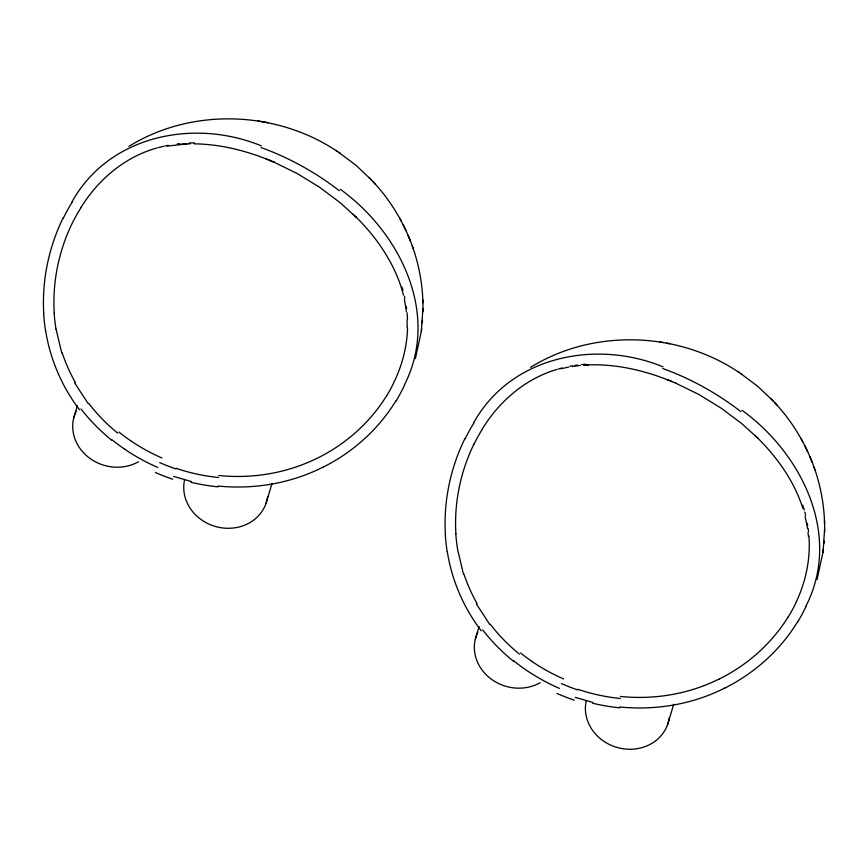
<?xml version="1.0" encoding="UTF-8"?>
<svg xmlns="http://www.w3.org/2000/svg" width="868" height="868" viewBox="0 0 868 868"><rect width="100%" height="100%" fill="white"/><g stroke="black" fill="none" stroke-linecap="round" stroke-linejoin="round"><path stroke-width="1.3" d="M407.19 328.006L407.059 319.706M407.537 328.343C406.983 346.419 402.383 364.289 394.734 380.661A135.126 121.184 -58.5 0 1 386.661 395.841M415.371 358.614L421.338 331.348L422.933 308.531M817.027 579.574L822.994 552.308L824.589 529.48M421.338 331.348L421.642 328.495M422.228 322.842L422.532 320.042M822.994 552.308L823.298 549.444M823.884 543.791L824.188 540.992M73.704 418.05L77.436 405.616M475.36 639.011L479.093 626.566M265.912 503.722L272.064 483.292M667.568 724.682L673.72 704.252M404.434 384.871C440.412 313.988 400.05 232.429 340.354 189.332M806.079 605.831C842.058 534.938 801.707 453.378 742.01 410.282M796.39 601.611C805.992 581.148 810.679 558.276 808.9 535.686M63.125 217.911C48.684 247.434 41.783 280.689 43.758 313.522M464.781 438.872C450.329 468.394 443.429 501.639 445.414 534.471M474.026 443.895C460.441 471.682 453.975 502.995 455.917 533.896M395.841 400.951C378.513 429.345 352.788 452.336 323.08 467.168M797.497 621.9C780.169 650.295 754.444 673.286 724.737 688.129M386.575 395.786C370.159 422.477 345.855 444.047 317.829 457.935A181.553 178.309 77.7 0 1 302.335 464.695C275.861 474.839 246.979 478.366 218.801 475.49M788.231 616.747C771.815 643.427 747.511 664.996 719.485 678.885M71.957 201.984C108.847 135.137 194.28 118.222 261.355 145.867M80.702 207.908C97.878 179.871 124.645 157.021 156.62 148.081M473.613 422.933C510.503 356.086 595.936 339.171 663.011 366.828M482.358 428.857C499.317 401.222 525.563 378.546 557.017 369.421M128.909 146.388C191.698 107.458 276.339 110.41 337.359 151.444M530.565 367.338C593.354 328.419 677.995 331.359 739.015 372.394M704.002 685.666C677.507 695.778 648.635 699.337 620.457 696.451M157.9 147.734L164.291 146.117M558.276 369.03L562.095 367.989M560.945 368.77L568.649 367.088M165.582 145.857L168.164 145.325M569.82 366.274L572.424 365.819M166.992 146.139L186.653 143.925L182.106 144.175L182.681 144.142M575.028 365.406L577.643 365.027M572.533 366.426L580.388 365.428M177.3 143.914L179.926 143.611M581.582 364.571L585.542 364.224M584.338 365.102L588.309 364.875L583.763 365.124C612.558 363.215 641.365 369.529 668.078 379.989M182.106 144.175L190.07 143.838M189.181 142.992L194.497 142.884M194.074 143.828C218.899 144.121 243.398 150.001 266.422 159.039M218.074 486.026C247.966 489.053 278.595 485.212 306.664 474.405A191.871 188.464 82.4 0 0 323.059 467.136M619.73 706.986C649.622 710.013 680.252 706.172 708.321 695.366A191.871 188.464 82.4 0 0 724.715 688.085M268.06 122.757L258.013 120.967M659.669 341.927L663.152 342.545M666.537 343.131L669.716 343.706M191.155 481.469L173.633 476.434M592.811 702.418L575.278 697.384M671.789 381.486L675.944 383.244M274.071 162.197L297.279 173.578L319.489 187.184L340.332 202.841L356.357 217.391L353.265 214.374M675.727 383.157L698.935 394.539L721.134 408.134L741.988 423.801L758.014 438.34L754.921 435.335M740.382 373.316L757.623 386.249L772.954 400.756M338.737 152.356L355.967 165.289L371.298 179.795M737.963 371.699L741.793 374.249M336.307 150.739L340.137 153.289M757.883 438.221C777.75 457.978 794.394 481.653 802.943 508.539M356.227 217.26C377.992 238.537 396.426 266.65 403.436 295.174M774.723 402.644C788.22 417.063 799.352 433.707 807.631 451.631M373.066 181.694C386.564 196.114 397.707 212.747 405.974 230.671M770.784 398.445L777.131 405.215M369.128 177.484L375.475 184.255M489.867 624.602L476.348 603.944M88.21 403.653L74.691 382.983M481.252 630.819C463.675 607.795 451.837 580.41 447.324 551.788M79.596 409.859C62.019 386.835 50.192 359.461 45.668 330.827M804.875 445.924C818.459 472.539 825.284 502.55 824.6 532.42M801.207 438.926L802.629 441.649M399.562 217.966L400.973 220.689M403.219 224.975C416.803 251.59 423.627 281.59 422.944 311.471M809.692 456.253L812.057 462.036M408.036 235.304L410.412 241.087M813.934 466.995L815.041 469.968M412.278 246.035L413.385 249.018M802.748 505.133L803.399 507.118M463.425 573.987L457.751 550.193A181.542 169.77 -40.1 0 1 455.819 533.907M61.769 353.037L56.095 329.243M803.692 508.116L804.278 510.113M402.036 287.156L402.915 290.151M804.831 512.109L805.623 515.125M805.092 516.135L807.5 528.297M404.423 296.205L404.889 298.234M404.369 299.2L406.387 311.449M807.338 523.274L807.663 525.335M808.119 528.428L808.509 531.531M406.332 306.437L406.593 308.509M808.043 532.399L808.444 536.522M407.049 312.654L407.493 318.903M54.261 312.947C52.319 282.046 58.785 250.733 72.37 222.946A135.126 106.536 -63.1 0 1 80.8 207.973M824.513 520.909L824.535 523.762M422.857 299.948L422.879 302.802M540.113 682.715A42.456 38.257 16.7 0 1 489.617 677.843A42.456 38.257 16.7 0 1 477.812 632.219M669.326 717.478A42.456 38.257 16.7 0 1 621.065 748.4A42.456 38.257 16.7 0 1 586.117 701.311M662.718 368.509A224.28 172.005 35.7 0 1 740.903 411.649M806.274 605.907A142.927 127.563 -56.8 0 1 797.67 622.009M619.676 707.8A186.728 172.168 18 0 1 592.627 703.232M574.334 700.172A185.275 170.812 16.9 0 1 557.028 693.445M559.404 688.389A181.792 157.998 18.2 0 1 526.225 670.107A185.058 164.746 17.2 0 1 513.758 660.819M513.4 661.188A185.622 166.645 16.7 0 1 482.684 629.929M447.226 551.809A191.785 179.025 -42.4 0 1 445.306 534.482M465.031 438.991A142.927 111.581 -64.3 0 1 473.83 423.096M796.477 601.654A135.126 121.184 -58.5 0 1 788.318 616.79M719.474 678.863A181.553 178.309 77.7 0 1 703.991 685.644M620.338 698.469A175.531 161.687 17.9 0 1 577.893 689.3M577.687 689.908A175.119 161.329 16.8 0 1 561.39 683.572M563.582 678.928A171.994 149.643 18.2 0 1 532.268 661.676M532.268 661.644A174.956 155.817 17.2 0 1 520.518 652.931M519.389 654.103A175.423 158.529 15.8 0 1 490.344 624.309M477.085 603.564A182.367 171.452 -0.3 0 1 463.87 573.856M474.145 443.949A135.126 106.536 -63.1 0 1 482.456 428.933M138.457 461.754A42.456 38.257 16.7 0 1 87.961 456.883A42.456 38.257 16.7 0 1 76.156 411.269M267.669 496.529A42.456 38.257 16.7 0 1 219.409 527.44A42.456 38.257 16.7 0 1 184.461 480.351M261.062 147.56A224.28 172.005 35.7 0 1 339.247 190.689M404.618 384.958A142.927 127.563 -56.8 0 1 396.014 401.049M218.02 486.85A186.728 172.168 18 0 1 190.971 482.282M172.678 479.212A185.275 170.812 16.9 0 1 155.372 472.496M157.748 467.44A181.792 157.998 18.2 0 1 124.569 449.157M124.569 449.114A185.058 164.746 17.2 0 1 112.113 439.859M111.744 440.239A185.622 166.645 16.7 0 1 81.039 408.969M45.57 330.849A191.785 179.025 -42.4 0 1 43.65 313.532M63.375 218.042A142.927 111.581 -64.3 0 1 72.174 202.136M218.682 477.519A175.531 161.687 17.9 0 1 176.237 468.351M176.03 468.959A175.119 161.329 16.8 0 1 159.734 462.622M161.925 457.978A171.994 149.643 18.2 0 1 130.612 440.716M130.612 440.694A174.956 155.817 17.2 0 1 118.862 431.971M117.733 433.154A175.423 158.529 15.8 0 1 88.688 403.349M75.429 382.614A182.367 171.452 -0.3 0 1 62.225 352.907M56.008 329.265A181.542 169.77 -40.1 0 1 54.163 312.957M270.36 160.634L266.172 158.931L270.36 160.634M672.016 381.584L667.828 379.891L672.016 381.584M274.288 162.283L270.132 160.537L274.288 162.283"/></g></svg>
